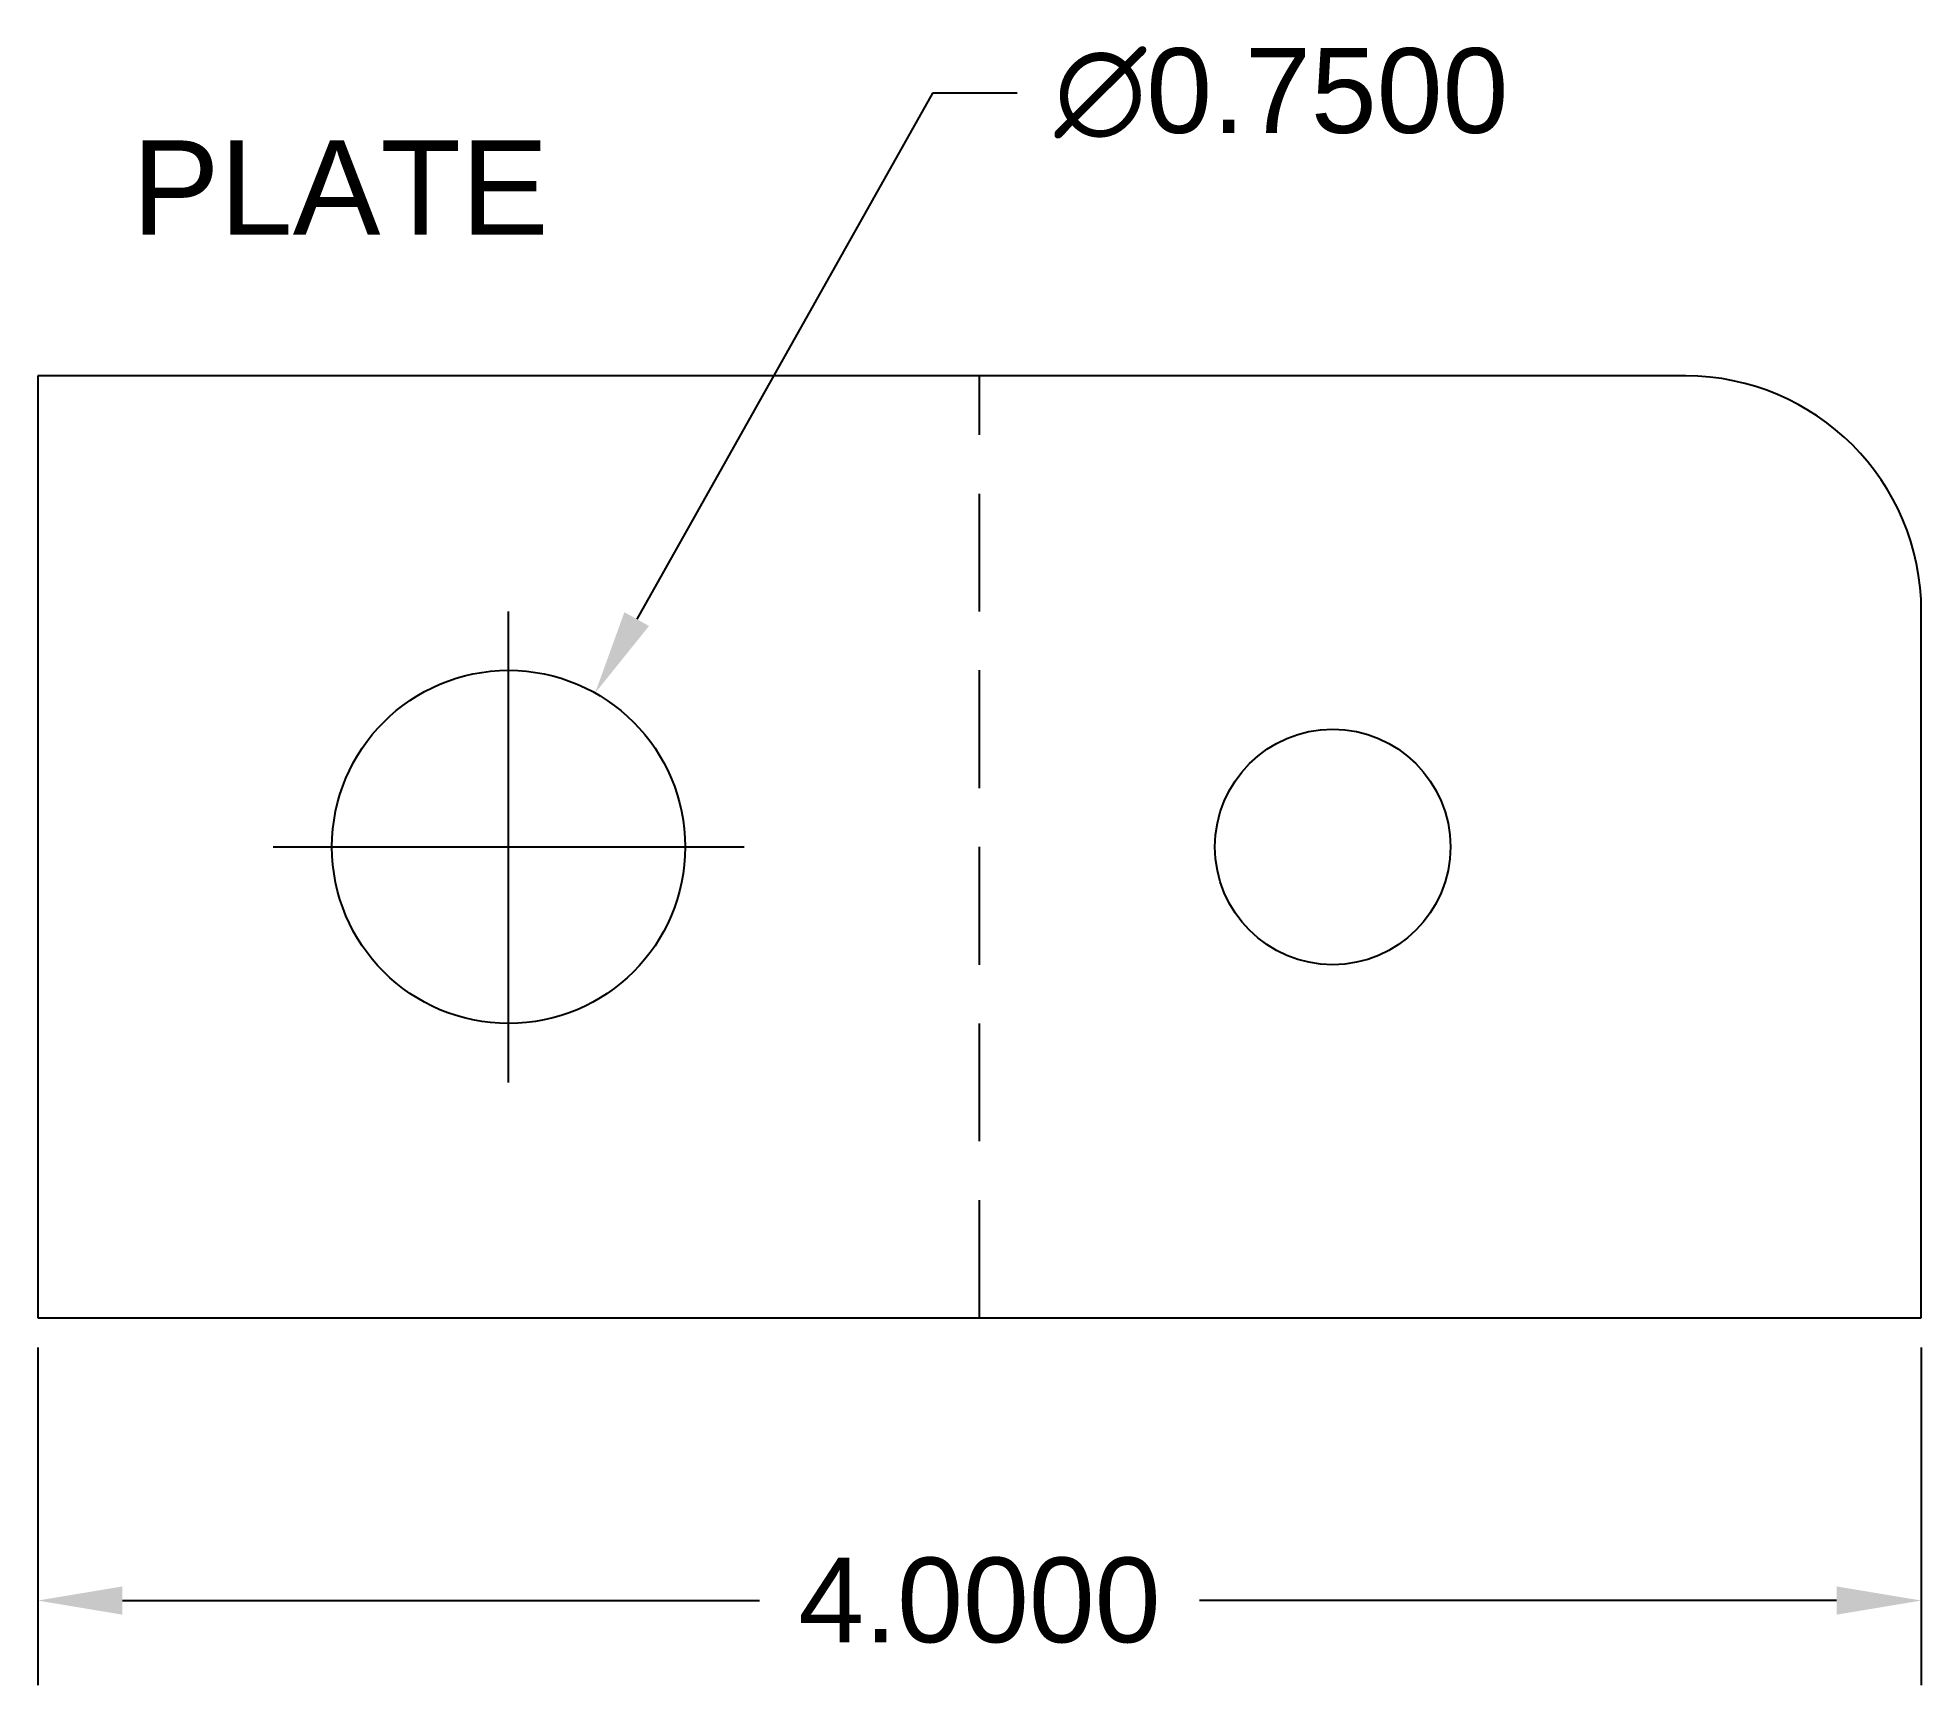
# Model space of a CAD drawing. Header units: inches. Extents: x 5.25 to 9.25, y 2.35 to 5.84.
import ezdxf

# ---------------------------------------------------------------- set-up
doc = ezdxf.new("R2010")
doc.units = ezdxf.units.IN
doc.header["$MEASUREMENT"] = 0
doc.linetypes.add('CENTER', pattern=[2, 1.25, -0.25, 0.25, -0.25])
doc.linetypes.add('HIDDEN', pattern=[0.375, 0.25, -0.125])
for name, color, linetype in [('CENTER', 3, 'CENTER'), ('DIM', 2, 'Continuous'), ('HIDDEN', 1, 'HIDDEN'), ('OBJECT', 7, 'Continuous')]:
    doc.layers.add(name, color=color, linetype=linetype)
doc.styles.get("Standard").update_dxf_attribs({"font": 'arial.ttf'})
doc.dimstyles.get("Standard").update_dxf_attribs({"dimtxt": 0.18, "dimasz": 0.18, "dimexe": 0.18, "dimexo": 0.0625, "dimgap": 0.09, "dimtad": 0, "dimtih": 1, "dimtoh": 1, "dimdec": 4, "dimzin": 0, "dimdsep": 46, "dimtxsty": 'Standard', "dimcen": 0.09, "dimadec": 0, "dimazin": 0, "dimtfac": 1, "dimtdec": 4, "dimtofl": 0, "dimtmove": 0, "dimatfit": 3, "dimfxl": 1, "dimtolj": 1, "dimtzin": 0, "dimarcsym": 0})

# ---------------------------------------------------------------- blocks, each defined once
blk = doc.blocks.new('*D1')
at = {"layer": 'Defpoints', "color": 0, "transparency": 16777216}
for p in [(5.25, 3.125), (9.25, 3.125), (9.25, 2.525)]:
    blk.add_point(p, dxfattribs=at)
at = {"layer": 'DIM', "color": 0, "lineweight": -2, "transparency": 16777216}
for p, q in [((5.25, 3.0625), (5.25, 2.345)), ((9.25, 3.0625), (9.25, 2.345)), ((5.43, 2.525), (6.7831, 2.525)), ((9.07, 2.525), (7.7169, 2.525))]:
    blk.add_line(p, q, dxfattribs=at)
at = {"layer": 'DIM', "color": 0, "transparency": 16777216}
for points in [[(5.43, 2.555), (5.43, 2.495), (5.25, 2.525)], [(9.07, 2.555), (9.07, 2.495), (9.25, 2.525)]]:
    blk.add_solid(points, dxfattribs=at)
at = {"layer": 'DIM', "color": 0, "transparency": 16777216, "insert": (7.25, 2.525), "char_height": 0.18, "attachment_point": 5}
blk.add_mtext('\\A1;4.0000', dxfattribs=at)
blk = doc.blocks.new('*D2')
at = {"layer": 'Defpoints', "color": 0, "transparency": 16777216}
for p in [(6.4338, 4.4518), (6.0662, 3.7982)]:
    blk.add_point(p, dxfattribs=at)
at = {"layer": 'DIM', "color": 0, "lineweight": -2, "transparency": 16777216}
for p, q in [((7.15, 5.725), (6.5221, 4.6087)), ((7.33, 5.725), (7.15, 5.725)), ((6.25, 4.035), (6.25, 4.215)), ((6.16, 4.125), (6.34, 4.125))]:
    blk.add_line(p, q, dxfattribs=at)
at = {"layer": 'DIM', "color": 0, "transparency": 16777216}
blk.add_solid([(6.4959, 4.6234), (6.5482, 4.594), (6.4338, 4.4518)], dxfattribs=at)
at = {"layer": 'DIM', "color": 0, "transparency": 16777216, "insert": (7.8912, 5.725), "char_height": 0.18, "attachment_point": 5}
blk.add_mtext('\\A1;∅0.7500', dxfattribs=at)

msp = doc.modelspace()

# ---------------------------------------------------------------- linework, layer by layer
at = {"layer": 'CENTER'}
for p, q in [((6.25, 3.625), (6.25, 4.625)), ((5.75, 4.125), (6.75, 4.125))]:
    msp.add_line(p, q, dxfattribs=at)
at = {"layer": 'HIDDEN'}
msp.add_line((7.25, 3.125), (7.25, 5.125), dxfattribs=at)
at = {"layer": 'OBJECT'}
for p, q in [((8.75, 5.125), (5.25, 5.125)), ((5.25, 5.125), (5.25, 3.125)), ((9.25, 3.125), (9.25, 4.625)), ((5.25, 3.125), (9.25, 3.125))]:
    msp.add_line(p, q, dxfattribs=at)
for centre, radius in [((6.25, 4.125), 0.375), ((8, 4.125), 0.25)]:
    msp.add_circle(centre, radius, dxfattribs=at)
msp.add_arc((8.75, 4.625), 0.5, 0, 90, dxfattribs=at)

# ---------------------------------------------------------------- texts
at = {"layer": 'DIM'}
msp.add_text('PLATE', height=0.2, dxfattribs=at).set_placement((5.45, 5.425))

# ---------------------------------------------------------------- dimensions: what is measured, and where the dimension line sits
dim = msp.add_diameter_dim_2p(p1=(6.06615, 3.79816), p2=(6.43385, 4.45184), dimstyle='Standard', dxfattribs=at)
dim.commit()
dim.dimension.update_dxf_attribs({"geometry": '*D2', "text_midpoint": (7.89124, 5.725), "dimtype": 163})
dim = msp.add_linear_dim(base=(9.25, 2.525), p1=(5.25, 3.125), p2=(9.25, 3.125), dimstyle='Standard', dxfattribs=at)
dim.commit()
dim.dimension.update_dxf_attribs({"geometry": '*D1', "text_midpoint": (7.25, 2.525)})

doc.saveas('drawing.dxf')
